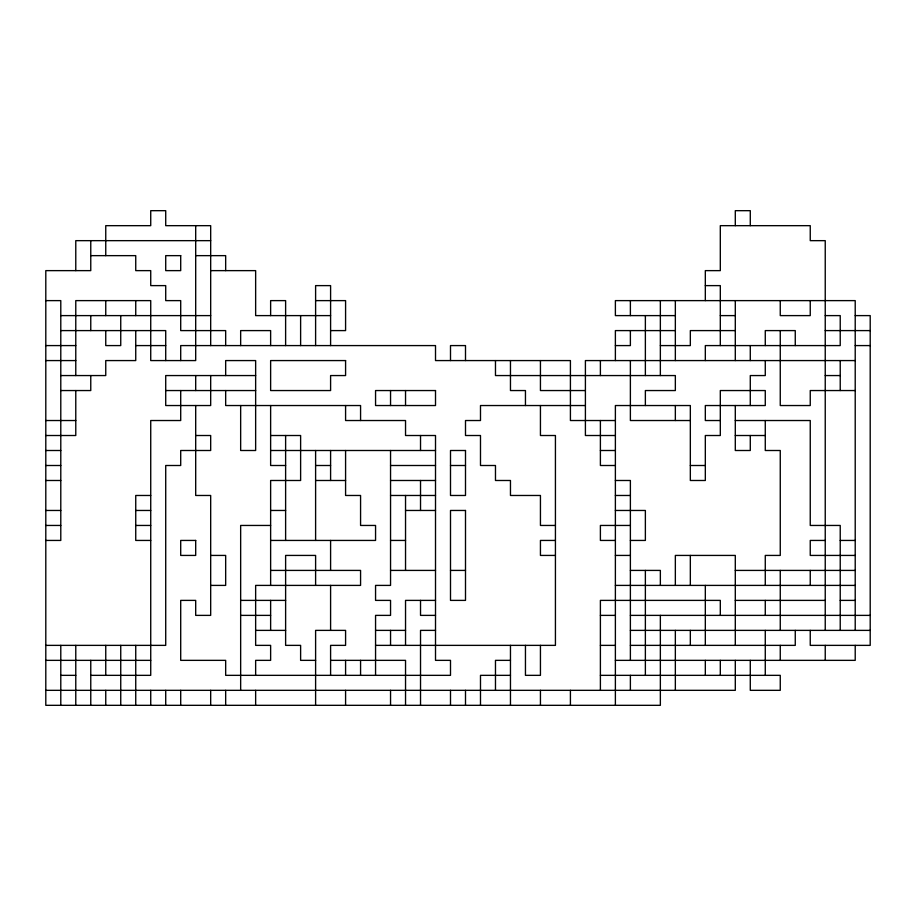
<?xml version="1.0" encoding="UTF-8"?>
<svg xmlns="http://www.w3.org/2000/svg" width="916" height="916" viewBox="0 0 916 916"><rect width="100%" height="100%" fill="white"/><g stroke="black" fill="none" stroke-linecap="round" stroke-linejoin="round"><path stroke-width="1.37" d="M210.68 240.656L75.776 240.656L75.776 270.632M90.764 255.644L135.74 255.644L135.74 270.632L150.728 270.632L150.728 285.62L165.716 285.62L165.716 300.62L180.704 300.62L180.704 330.596L225.668 330.596L225.668 345.584M195.692 255.644L225.668 255.644L225.668 270.632M210.68 270.632L255.644 270.632L255.644 315.608L330.596 315.608M705.32 285.62L720.308 285.62L720.308 345.584M45.8 300.62L60.788 300.62L60.788 540.44L45.8 540.44M315.608 300.62L345.584 300.62L345.584 330.596L330.596 330.596M60.788 315.608L210.68 315.608M675.344 315.608L615.38 315.608L615.38 300.62L855.212 300.62L855.212 630.38M720.308 315.608L735.296 315.608M825.236 315.608L840.224 315.608L840.224 345.584L705.32 345.584L705.32 360.572M855.212 315.608L870.2 315.608L870.2 645.368L810.248 645.368L810.248 630.38M60.788 330.596L165.716 330.596L165.716 360.572M675.344 330.596L615.38 330.596L615.38 360.572M735.296 330.596L690.332 330.596L690.332 345.584L660.356 345.584M825.236 330.596L870.2 330.596M45.8 345.584L75.776 345.584M135.74 345.584L165.716 345.584M615.38 345.584L630.38 345.584L630.38 330.596M855.212 345.584L870.2 345.584M45.8 360.572L75.776 360.572M855.212 360.572L585.404 360.572L585.404 435.512L615.38 435.512M60.788 375.56L105.752 375.56L105.752 360.572L135.74 360.572L135.74 330.596M255.644 375.56L165.716 375.56L165.716 405.536L210.68 405.536L210.68 375.56M825.236 375.56L840.224 375.56M60.788 390.548L90.764 390.548L90.764 375.56M165.716 390.548L255.644 390.548M585.404 390.548L540.44 390.548L540.44 360.572M855.212 390.548L810.248 390.548L810.248 405.536L780.26 405.536L780.26 330.596M585.404 405.536L480.488 405.536L480.488 420.524L465.5 420.524L465.5 435.512L480.488 435.512L480.488 465.5L495.476 465.5L495.476 480.488L510.464 480.488L510.464 495.476L540.44 495.476L540.44 525.452L555.428 525.452M45.8 420.524L75.776 420.524M615.38 420.524L570.416 420.524L570.416 360.572L435.512 360.572L435.512 345.584L180.704 345.584L180.704 360.572M690.332 420.524L630.38 420.524L630.38 360.572M720.308 420.524L705.32 420.524L705.32 405.536L765.272 405.536L765.272 390.548L720.308 390.548L720.308 435.512L705.32 435.512L705.32 480.488L690.332 480.488L690.332 405.536L615.38 405.536L615.38 705.32M735.296 420.524L810.248 420.524L810.248 525.452L840.224 525.452L840.224 630.38M45.8 435.512L75.776 435.512L75.776 390.548M195.692 435.512L210.68 435.512L210.68 450.5L180.704 450.5L180.704 465.5L165.716 465.5L165.716 645.368L45.8 645.368M270.632 435.512L300.62 435.512L300.62 480.488L270.632 480.488L270.632 585.404M735.296 435.512L765.272 435.512M45.8 450.5L60.788 450.5M270.632 450.5L435.512 450.5M600.392 450.5L615.38 450.5M45.8 465.5L60.788 465.5M285.62 465.5L270.632 465.5L270.632 405.536M315.608 465.5L330.596 465.5M390.548 465.5L435.512 465.5M450.5 465.5L465.5 465.5M615.38 465.5L600.392 465.5L600.392 420.524M690.332 465.5L705.32 465.5M45.8 480.488L60.788 480.488M315.608 480.488L345.584 480.488M390.548 480.488L435.512 480.488M615.38 480.488L630.38 480.488L630.38 660.356M150.728 495.476L135.74 495.476L135.74 540.44L150.728 540.44M390.548 495.476L435.512 495.476M615.38 495.476L630.38 495.476M45.8 510.464L60.788 510.464M135.74 510.464L150.728 510.464M270.632 510.464L285.62 510.464M405.536 510.464L435.512 510.464M615.38 510.464L645.368 510.464L645.368 540.44L630.38 540.44M45.8 525.452L60.788 525.452M135.74 525.452L150.728 525.452M270.632 525.452L240.656 525.452L240.656 690.332M630.38 525.452L600.392 525.452L600.392 540.44L615.38 540.44M270.632 540.44L375.56 540.44L375.56 525.452L360.572 525.452L360.572 495.476L345.584 495.476L345.584 450.5M390.548 540.44L405.536 540.44M555.428 540.44L540.44 540.44L540.44 555.428L555.428 555.428M825.236 540.44L810.248 540.44L810.248 555.428L855.212 555.428M840.224 540.44L855.212 540.44M210.68 555.428L225.668 555.428L225.668 585.404L210.68 585.404M615.38 555.428L630.38 555.428M270.632 570.416L360.572 570.416L360.572 585.404L255.644 585.404L255.644 645.368L270.632 645.368L270.632 660.356L255.644 660.356L255.644 675.344M390.548 570.416L435.512 570.416M450.5 570.416L465.5 570.416M630.38 570.416L660.356 570.416L660.356 585.404M735.296 570.416L855.212 570.416M615.38 585.404L855.212 585.404M240.656 600.392L285.62 600.392M435.512 600.392L405.536 600.392L405.536 645.368M735.296 600.392L825.236 600.392M840.224 600.392L855.212 600.392M240.656 615.38L270.632 615.38M435.512 615.38L420.524 615.38L420.524 600.392M600.392 615.38L615.38 615.38M630.38 615.38L870.2 615.38M255.644 630.38L285.62 630.38M375.56 630.38L405.536 630.38M435.512 630.38L420.524 630.38L420.524 705.32M630.38 630.38L870.2 630.38M375.56 645.368L555.428 645.368L555.428 435.512L540.44 435.512L540.44 405.536M600.392 645.368L615.38 645.368M630.38 645.368L795.26 645.368L795.26 630.38M45.8 660.356L150.728 660.356M315.608 660.356L300.62 660.356L300.62 645.368L285.62 645.368L285.62 555.428L315.608 555.428L315.608 585.404M330.596 660.356L405.536 660.356L405.536 705.32M510.464 660.356L495.476 660.356L495.476 690.332M615.38 660.356L855.212 660.356L855.212 645.368M60.788 675.344L75.776 675.344M90.764 675.344L150.728 675.344L150.728 420.524L180.704 420.524L180.704 390.548M510.464 675.344L480.488 675.344L480.488 705.32M600.392 675.344L780.26 675.344L780.26 690.332L750.284 690.332L750.284 660.356M45.8 690.332L735.296 690.332L735.296 660.356M840.224 360.572L840.224 390.548M825.236 630.38L825.236 240.656L810.248 240.656L810.248 225.668L720.308 225.668L720.308 270.632L705.32 270.632L705.32 300.62M825.236 645.368L825.236 660.356M810.248 300.62L810.248 315.608L780.26 315.608L780.26 300.62M810.248 570.416L810.248 585.404M795.26 345.584L795.26 330.596L765.272 330.596L765.272 345.584M780.26 570.416L780.26 630.38M780.26 645.368L780.26 660.356M765.272 360.572L765.272 375.56L750.284 375.56L750.284 405.536M765.272 420.524L765.272 450.5L780.26 450.5L780.26 555.428L765.272 555.428L765.272 585.404M765.272 600.392L765.272 615.38M765.272 630.38L765.272 675.344M750.284 225.668L750.284 210.68L735.296 210.68L735.296 225.668M750.284 345.584L750.284 360.572M750.284 435.512L750.284 450.5L735.296 450.5L735.296 405.536M735.296 300.62L735.296 360.572M735.296 645.368L735.296 555.428L675.344 555.428L675.344 585.404M720.308 615.38L720.308 600.392L600.392 600.392L600.392 690.332M720.308 660.356L720.308 675.344M705.32 585.404L705.32 645.368M705.32 660.356L705.32 675.344M690.332 555.428L690.332 585.404M690.332 630.38L690.332 645.368M675.344 300.62L675.344 360.572M675.344 405.536L675.344 420.524M675.344 630.38L675.344 690.332M660.356 300.62L660.356 375.56M660.356 615.38L660.356 705.32L45.8 705.32L45.8 270.632L90.764 270.632L90.764 240.656M645.368 315.608L645.368 375.56M645.368 405.536L645.368 390.548L675.344 390.548L675.344 375.56L495.476 375.56L495.476 360.572M645.368 570.416L645.368 675.344M630.38 300.62L630.38 315.608M630.38 675.344L630.38 690.332M600.392 360.572L600.392 375.56M570.416 690.332L570.416 705.32M540.44 645.368L540.44 675.344L525.452 675.344L525.452 645.368M540.44 690.332L540.44 705.32M525.452 405.536L525.452 390.548L510.464 390.548L510.464 360.572M510.464 645.368L510.464 705.32M465.5 360.572L465.5 345.584L450.5 345.584L450.5 360.572M465.5 690.332L465.5 705.32M450.5 690.332L450.5 705.32M420.524 435.512L420.524 450.5M420.524 480.488L420.524 510.464M405.536 390.548L405.536 405.536M405.536 495.476L405.536 570.416M390.548 390.548L390.548 405.536M390.548 450.5L390.548 585.404L375.56 585.404L375.56 600.392L390.548 600.392L390.548 615.38L375.56 615.38L375.56 675.344M390.548 630.38L390.548 645.368M390.548 690.332L390.548 705.32M360.572 420.524L360.572 405.536L225.668 405.536L225.668 390.548M360.572 660.356L360.572 675.344M345.584 405.536L345.584 420.524L405.536 420.524L405.536 435.512L435.512 435.512L435.512 660.356L450.5 660.356L450.5 675.344L225.668 675.344L225.668 660.356L180.704 660.356L180.704 600.392L195.692 600.392L195.692 615.38L210.68 615.38L210.68 495.476L195.692 495.476L195.692 405.536M345.584 660.356L345.584 675.344M345.584 690.332L345.584 705.32M330.596 345.584L330.596 285.62L315.608 285.62L315.608 345.584M330.596 450.5L330.596 480.488M330.596 540.44L330.596 570.416M330.596 585.404L330.596 630.38M330.596 675.344L330.596 645.368L345.584 645.368L345.584 630.38L315.608 630.38L315.608 705.32M315.608 450.5L315.608 540.44M300.62 315.608L300.62 345.584M285.62 345.584L285.62 300.62L270.632 300.62L270.632 315.608M285.62 435.512L285.62 540.44M270.632 345.584L270.632 330.596L240.656 330.596L240.656 345.584M270.632 600.392L270.632 630.38M255.644 690.332L255.644 705.32M240.656 405.536L240.656 450.5L255.644 450.5L255.644 360.572L225.668 360.572L225.668 375.56M225.668 690.332L225.668 705.32M210.68 345.584L210.68 225.668L165.716 225.668L165.716 210.68L150.728 210.68L150.728 225.668L105.752 225.668L105.752 255.644M210.68 690.332L210.68 705.32M195.692 225.668L195.692 360.572L150.728 360.572L150.728 300.62L75.776 300.62L75.776 375.56M195.692 375.56L195.692 390.548M180.704 690.332L180.704 705.32M165.716 690.332L165.716 705.32M150.728 690.332L150.728 705.32M135.74 300.62L135.74 315.608M135.74 645.368L135.74 705.32M120.74 315.608L120.74 345.584L105.752 345.584L105.752 330.596M120.74 645.368L120.74 705.32M105.752 300.62L105.752 315.608M105.752 645.368L105.752 675.344M105.752 690.332L105.752 705.32M90.764 315.608L90.764 330.596M90.764 660.356L90.764 705.32M75.776 645.368L75.776 705.32M60.788 645.368L60.788 705.32M180.704 255.644L165.716 255.644L165.716 270.632L180.704 270.632L180.704 255.644M345.584 360.572L270.632 360.572L270.632 390.548L330.596 390.548L330.596 375.56L345.584 375.56L345.584 360.572M435.512 390.548L375.56 390.548L375.56 405.536L435.512 405.536L435.512 390.548M465.5 450.5L450.5 450.5L450.5 495.476L465.5 495.476L465.5 450.5M465.5 510.464L450.5 510.464L450.5 600.392L465.5 600.392L465.5 510.464M195.692 540.44L180.704 540.44L180.704 555.428L195.692 555.428L195.692 540.44"/></g></svg>
